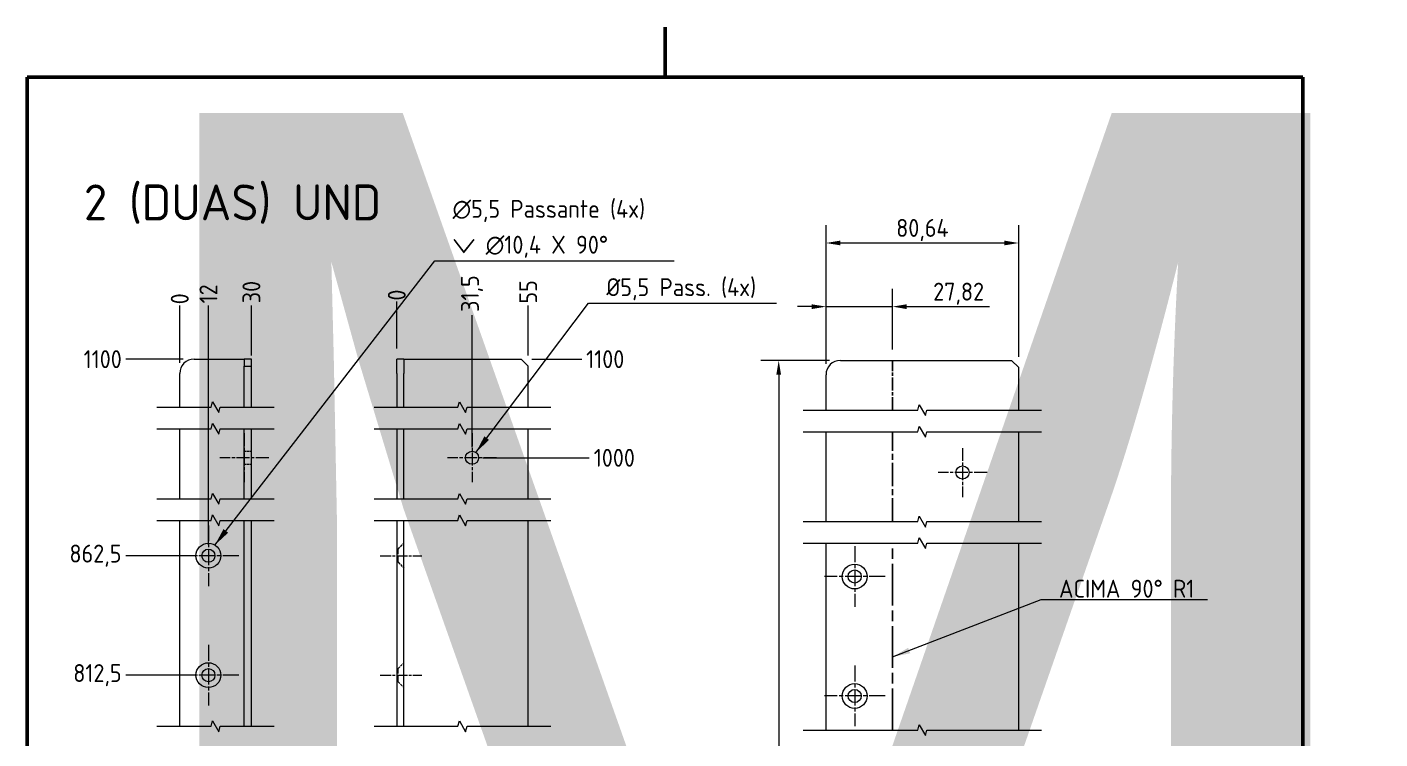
# Model space of a CAD drawing. Header units: millimetres. Extents: x 0 to 2286, y -63 to 1179.
# Drawn here: x 25 to 213.7, y 197.7 to 297 of the extents above; entities that cross this region are included whole.
import ezdxf
from ezdxf.enums import TextEntityAlignment as Align

# ---------------------------------------------------------------- set-up
doc = ezdxf.new("R2018")
doc.units = ezdxf.units.MM
doc.linetypes.add('CHAIN', pattern=[0.3543, 0.2362, -0.0295, 0.0591, -0.0295])
doc.linetypes.add('DASHED', pattern=[0.2068, 0.1655, -0.0413])
for name, color, linetype, lineweight, true_color in [('Borda A3_A4 (ABNT)', 7, 'Continuous', 50, 0x800000), ('Dimensão (ABNT)', 1, 'Continuous', 18, 0xff0000), ('Linha Corte (ABNT)', 1, 'Continuous', 18, 0xff0000), ('Símbolo (ABNT)', 1, 'Continuous', 18, 0xff0000)]:
    doc.layers.add(name, color=color, linetype=linetype, lineweight=lineweight, true_color=true_color)
for name, color, linetype, lineweight in [('Borda Título (ABNT)', 7, 'Continuous', 50), ('Hidden (ABNT)', 7, 'DASHED', 18), ('Linha de centro (ISO)', 7, 'CHAIN', 9), ('Linha de centro curva (ISO)', 7, 'CHAIN', 25), ('Marca de centro (ISO)', 7, 'Continuous', 9), ('Símbolo (ISO)', 7, 'Continuous', 18), ('Visible (ABNT)', 7, 'Continuous', 13)]:
    doc.layers.add(name, color=color, linetype=linetype, lineweight=lineweight)
doc.styles.add('RODAPÉ', font='GOST Common.ttf')
doc.styles.get("Standard").update_dxf_attribs({"font": ''})
doc.styles.add('Texto 2.50 (ABNT)', font='isocp_IV50.ttf')
doc.styles.get('Standard').set_extended_font_data('ISOCP_IV50', italic=True)
doc.dimstyles.new('Padrão (ABNT)', dxfattribs={"dimtxt": 2.5, "dimasz": 2, "dimexe": 2.5, "dimexo": 1.5, "dimgap": 0.25, "dimtad": 1, "dimtoh": 1, "dimtxsty": 'Texto 2.50 (ABNT)', "dimcen": 0.09, "dimdle": 7.5, "dimclrd": 256, "dimclre": 256, "dimclrt": 7, "dimazin": 2, "dimtfac": 0.5, "dimtmove": 0, "dimatfit": 3, "dimfxl": 0, "dimtolj": 1, "dimtzin": 0, "dimlwd": -1, "dimlwe": -1, "dimarcsym": 0})
doc.dimstyles.new('Padrão (ABNT)$7', dxfattribs={"dimtxt": 2.5, "dimasz": 2.5, "dimexe": 2.5, "dimexo": 1.5, "dimgap": 0.25, "dimtad": 1, "dimtoh": 1, "dimtxsty": 'Texto 2.50 (ABNT)', "dimcen": 0.09, "dimdle": 7.5, "dimclrd": 256, "dimclre": 256, "dimclrt": 7, "dimazin": 2, "dimtfac": 0.5, "dimtmove": 0, "dimatfit": 3, "dimfxl": 0, "dimtolj": 1, "dimtzin": 0, "dimlwd": -1, "dimlwe": -1, "dimarcsym": 0})

# ---------------------------------------------------------------- blocks, each defined once
blk = doc.blocks.new('Bordas A4 ABNT')
at = {"layer": 'Borda A3_A4 (ABNT)'}
for p, q in [((114, 297), (114, 290)), ((25, 290), (203, 290)), ((25, 7), (25, 290)), ((203, 290), (203, 7))]:
    blk.add_line(p, q, dxfattribs=at)
at = {"layer": 'Borda Título (ABNT)', "color": 7, "lineweight": 30, "flags": 104}
blk.add_attdef('NÚMERO_DA_PEÇA', text='', height=5, dxfattribs=at).set_placement((30, 285), align=Align.MIDDLE_LEFT)
blk = doc.blocks.new('*D11')
at = {"layer": 'Defpoints', "color": 0, "transparency": 16777216}
for p in [(38.8, 206.57), (50.3, 206.57), (46.3, -1.7)]:
    blk.add_point(p, dxfattribs=at)
at = {"layer": 'Dimensão (ABNT)', "transparency": 16777216}
blk.add_line((48.8, 206.57), (38.8, 206.57), dxfattribs=at)
at = {"layer": 'Dimensão (ABNT)', "color": 7, "transparency": 16777216, "insert": (34.82, 206.57), "char_height": 2.5, "attachment_point": 5, "style": 'Texto 2.50 (ABNT)'}
blk.add_mtext('\\A1;812,5', dxfattribs=at)
blk = doc.blocks.new('*D12')
at = {"layer": 'Defpoints', "color": 0, "transparency": 16777216}
for p in [(38.8, 223.24), (50.3, 223.24), (46.3, -1.7)]:
    blk.add_point(p, dxfattribs=at)
at = {"layer": 'Dimensão (ABNT)', "transparency": 16777216}
blk.add_line((48.8, 223.24), (38.8, 223.24), dxfattribs=at)
at = {"layer": 'Dimensão (ABNT)', "color": 7, "transparency": 16777216, "insert": (34.54, 223.24), "char_height": 2.5, "attachment_point": 5, "style": 'Texto 2.50 (ABNT)'}
blk.add_mtext('\\A1;862,5', dxfattribs=at)
blk = doc.blocks.new('*D13')
at = {"layer": 'Defpoints', "color": 0, "transparency": 16777216}
for p in [(38.8, 250.66), (48.3, 250.66), (46.3, -1.7)]:
    blk.add_point(p, dxfattribs=at)
at = {"layer": 'Dimensão (ABNT)', "transparency": 16777216}
blk.add_line((46.8, 250.66), (38.8, 250.66), dxfattribs=at)
at = {"layer": 'Dimensão (ABNT)', "color": 7, "transparency": 16777216, "insert": (35.55, 250.66), "char_height": 2.5, "attachment_point": 5, "style": 'Texto 2.50 (ABNT)'}
blk.add_mtext('\\A1;1100', dxfattribs=at)
blk = doc.blocks.new('*D15')
at = {"layer": 'Defpoints', "color": 0, "transparency": 16777216}
for p in [(46.3, 258.16), (46.3, 248.66), (46.3, -1.7)]:
    blk.add_point(p, dxfattribs=at)
at = {"layer": 'Dimensão (ABNT)', "transparency": 16777216}
blk.add_line((46.3, 250.16), (46.3, 258.16), dxfattribs=at)
at = {"layer": 'Dimensão (ABNT)', "color": 7, "transparency": 16777216, "insert": (46.3, 259.08), "char_height": 2.5, "attachment_point": 5, "rotation": 90, "style": 'Texto 2.50 (ABNT)'}
blk.add_mtext('\\A1;0', dxfattribs=at)
blk = doc.blocks.new('*D16')
at = {"layer": 'Defpoints', "color": 0, "transparency": 16777216}
for p in [(50.3, 258.16), (50.3, 223.24), (46.3, -1.7)]:
    blk.add_point(p, dxfattribs=at)
at = {"layer": 'Dimensão (ABNT)', "transparency": 16777216}
blk.add_line((50.3, 224.74), (50.3, 258.16), dxfattribs=at)
at = {"layer": 'Dimensão (ABNT)', "color": 7, "transparency": 16777216, "insert": (50.3, 259.77), "char_height": 2.5, "attachment_point": 5, "rotation": 90, "style": 'Texto 2.50 (ABNT)'}
blk.add_mtext('\\A1;12', dxfattribs=at)
blk = doc.blocks.new('*D17')
at = {"layer": 'Defpoints', "color": 0, "transparency": 16777216}
for p in [(56.3, 258.16), (56.3, 249.66), (46.3, -1.7)]:
    blk.add_point(p, dxfattribs=at)
at = {"layer": 'Dimensão (ABNT)', "transparency": 16777216}
blk.add_line((56.3, 251.16), (56.3, 258.16), dxfattribs=at)
at = {"layer": 'Dimensão (ABNT)', "color": 7, "transparency": 16777216, "insert": (56.3, 260.02), "char_height": 2.5, "attachment_point": 5, "rotation": 90, "style": 'Texto 2.50 (ABNT)'}
blk.add_mtext('\\A1;30', dxfattribs=at)
blk = doc.blocks.new('*D21')
at = {"layer": 'Defpoints', "color": 0, "transparency": 16777216}
for p in [(87.08, 236.9), (103.41, 236.9), (76.58, -1.7)]:
    blk.add_point(p, dxfattribs=at)
at = {"layer": 'Dimensão (ABNT)', "transparency": 16777216}
blk.add_line((88.58, 236.9), (103.41, 236.9), dxfattribs=at)
at = {"layer": 'Dimensão (ABNT)', "color": 7, "transparency": 16777216, "insert": (106.93, 236.9), "char_height": 2.5, "attachment_point": 5, "style": 'Texto 2.50 (ABNT)'}
blk.add_mtext('\\A1;1000', dxfattribs=at)
blk = doc.blocks.new('*D22')
at = {"layer": 'Defpoints', "color": 0, "transparency": 16777216}
for p in [(93.91, 250.66), (102.41, 250.66), (76.58, -1.7)]:
    blk.add_point(p, dxfattribs=at)
at = {"layer": 'Dimensão (ABNT)', "transparency": 16777216}
blk.add_line((95.41, 250.66), (102.41, 250.66), dxfattribs=at)
at = {"layer": 'Dimensão (ABNT)', "color": 7, "transparency": 16777216, "insert": (105.66, 250.66), "char_height": 2.5, "attachment_point": 5, "style": 'Texto 2.50 (ABNT)'}
blk.add_mtext('\\A1;1100', dxfattribs=at)
blk = doc.blocks.new('*D23')
at = {"layer": 'Defpoints', "color": 0, "transparency": 16777216}
for p in [(76.58, 258.69), (76.58, 250.66), (76.58, -1.7)]:
    blk.add_point(p, dxfattribs=at)
at = {"layer": 'Dimensão (ABNT)', "transparency": 16777216}
blk.add_line((76.58, 252.16), (76.58, 258.69), dxfattribs=at)
at = {"layer": 'Dimensão (ABNT)', "color": 7, "transparency": 16777216, "insert": (76.58, 259.6), "char_height": 2.5, "attachment_point": 5, "rotation": 90, "style": 'Texto 2.50 (ABNT)'}
blk.add_mtext('\\A1;0', dxfattribs=at)
blk = doc.blocks.new('*D24')
at = {"layer": 'Defpoints', "color": 0, "transparency": 16777216}
for p in [(94.91, 258.16), (94.91, 249.66), (76.58, -1.7)]:
    blk.add_point(p, dxfattribs=at)
at = {"layer": 'Dimensão (ABNT)', "transparency": 16777216}
blk.add_line((94.91, 251.16), (94.91, 258.16), dxfattribs=at)
at = {"layer": 'Dimensão (ABNT)', "color": 7, "transparency": 16777216, "insert": (94.91, 260.04), "char_height": 2.5, "attachment_point": 5, "rotation": 90, "style": 'Texto 2.50 (ABNT)'}
blk.add_mtext('\\A1;55', dxfattribs=at)
blk = doc.blocks.new('*D25')
at = {"layer": 'Defpoints', "color": 0, "transparency": 16777216}
for p in [(87.08, 256.79), (87.08, 236.9), (76.58, -1.7)]:
    blk.add_point(p, dxfattribs=at)
at = {"layer": 'Dimensão (ABNT)', "transparency": 16777216}
blk.add_line((87.08, 238.4), (87.08, 256.79), dxfattribs=at)
at = {"layer": 'Dimensão (ABNT)', "color": 7, "transparency": 16777216, "insert": (87.08, 259.81), "char_height": 2.5, "attachment_point": 5, "rotation": 90, "style": 'Texto 2.50 (ABNT)'}
blk.add_mtext('\\A1;31,5', dxfattribs=at)
blk = doc.blocks.new('*D26')
at = {"layer": 'Defpoints', "color": 0, "transparency": 16777216}
for p in [(163.34, 266.87), (163.34, 249.49), (136.46, 248.49)]:
    blk.add_point(p, dxfattribs=at)
at = {"layer": 'Dimensão (ABNT)', "transparency": 16777216}
for p, q in [((136.46, 249.99), (136.46, 269.37)), ((163.34, 250.99), (163.34, 269.37)), ((138.46, 266.87), (161.34, 266.87))]:
    blk.add_line(p, q, dxfattribs=at)
for points in [[(138.46, 267.2), (138.46, 266.54), (136.46, 266.87)], [(161.34, 267.2), (161.34, 266.54), (163.34, 266.87)]]:
    blk.add_solid(points, dxfattribs=at)
at = {"layer": 'Dimensão (ABNT)', "color": 7, "transparency": 16777216, "insert": (149.9, 268.68), "char_height": 2.5, "attachment_point": 5, "style": 'Texto 2.50 (ABNT)'}
blk.add_mtext('\\A1;80,64', dxfattribs=at)
blk = doc.blocks.new('*D27')
at = {"layer": 'Defpoints', "color": 0, "transparency": 16777216}
for p in [(138.46, 250.49), (129.86, 110.67), (138.46, 110.67)]:
    blk.add_point(p, dxfattribs=at)
at = {"layer": 'Dimensão (ABNT)', "transparency": 16777216}
for p, q in [((136.96, 250.49), (127.36, 250.49)), ((129.86, 248.49), (129.86, 112.67)), ((136.96, 110.67), (127.36, 110.67))]:
    blk.add_line(p, q, dxfattribs=at)
for points in [[(129.53, 248.49), (130.19, 248.49), (129.86, 250.49)], [(129.53, 112.67), (130.19, 112.67), (129.86, 110.67)]]:
    blk.add_solid(points, dxfattribs=at)
at = {"layer": 'Dimensão (ABNT)', "color": 7, "transparency": 16777216, "insert": (128.32, 192.76), "char_height": 2.5, "attachment_point": 5, "rotation": 90, "style": 'Texto 2.50 (ABNT)'}
blk.add_mtext('\\A1;1100', dxfattribs=at)
blk = doc.blocks.new('*D33')
at = {"layer": 'Defpoints', "color": 0, "transparency": 16777216}
for p in [(145.73, 257.99), (145.73, 250.49), (136.46, 248.49)]:
    blk.add_point(p, dxfattribs=at)
at = {"layer": 'Dimensão (ABNT)', "transparency": 16777216}
for p, q in [((136.46, 249.99), (136.46, 260.49)), ((145.73, 251.99), (145.73, 260.49)), ((134.46, 257.99), (132.46, 257.99)), ((136.46, 257.99), (145.73, 257.99)), ((147.73, 257.99), (159.26, 257.99))]:
    blk.add_line(p, q, dxfattribs=at)
for points in [[(134.46, 258.32), (134.46, 257.65), (136.46, 257.99)], [(147.73, 258.32), (147.73, 257.65), (145.73, 257.99)]]:
    blk.add_solid(points, dxfattribs=at)
at = {"layer": 'Dimensão (ABNT)', "color": 7, "transparency": 16777216, "insert": (154.96, 259.79), "char_height": 2.5, "attachment_point": 5, "style": 'Texto 2.50 (ABNT)'}
blk.add_mtext('\\A1;27,82', dxfattribs=at)

msp = doc.modelspace()

# ---------------------------------------------------------------- linework, layer by layer
at = {"layer": 'Hidden (ABNT)', "ltscale": 1.903676}
for p, q in [((55.3014, 237.8194), (56.3014, 237.8194)), ((55.3014, 235.9861), (56.3014, 235.9861))]:
    msp.add_line(p, q, dxfattribs=at)
at = {"layer": 'Hidden (ABNT)', "ltscale": 2.198649}
for p, q in [((76.7608, 224.1536), (77.5775, 224.9703)), ((76.7608, 222.3203), (77.5775, 221.5036)), ((76.7608, 207.487), (77.5775, 208.3036)), ((76.7608, 205.6536), (77.5775, 204.837))]:
    msp.add_line(p, q, dxfattribs=at)
at = {"layer": 'Hidden (ABNT)', "ltscale": 0.348926}
for p, q in [((76.5775, 224.1536), (76.7608, 224.1536)), ((76.5775, 222.3203), (76.7608, 222.3203)), ((76.5775, 207.487), (76.7608, 207.487)), ((76.5775, 205.6536), (76.7608, 205.6536))]:
    msp.add_line(p, q, dxfattribs=at)
at = {"layer": 'Hidden (ABNT)', "ltscale": 5.48238}
for p, q in [((76.7608, 222.3203), (76.7608, 224.1536)), ((76.7608, 205.6536), (76.7608, 207.487))]:
    msp.add_line(p, q, dxfattribs=at)
at = {"layer": 'Linha Corte (ABNT)', "flags": 128}
for points in [[(43.1264, 243.9541), (50.6674, 243.9541), (50.8684, 244.7041), (51.7344, 243.2042), (51.9353, 243.9541), (59.4764, 243.9541)], [(73.4025, 243.9541), (85.1102, 243.9541), (85.3112, 244.7041), (86.1772, 243.2042), (86.3782, 243.9541), (98.0858, 243.9541)], [(133.2846, 243.5264), (149.2663, 243.5264), (149.4673, 244.2764), (150.3333, 242.7764), (150.5343, 243.5264), (166.516, 243.5264)], [(43.1264, 240.9541), (50.6674, 240.9541), (50.8684, 241.7042), (51.7344, 240.2041), (51.9353, 240.9541), (59.4764, 240.9541)], [(73.4025, 240.9541), (85.1102, 240.9541), (85.3112, 241.7042), (86.1772, 240.2041), (86.3782, 240.9541), (98.0858, 240.9541)], [(133.2846, 240.5264), (149.2663, 240.5264), (149.4673, 241.2764), (150.3333, 239.7764), (150.5343, 240.5264), (166.516, 240.5264)], [(43.1264, 231.1685), (50.6674, 231.1685), (50.8684, 231.9185), (51.7344, 230.4185), (51.9353, 231.1685), (59.4764, 231.1685)], [(73.4025, 231.1685), (85.1102, 231.1685), (85.3112, 231.9185), (86.1772, 230.4185), (86.3782, 231.1685), (98.0858, 231.1685)], [(43.1264, 228.1685), (50.6674, 228.1685), (50.8684, 228.9185), (51.7344, 227.4185), (51.9353, 228.1685), (59.4764, 228.1685)], [(73.4025, 228.1685), (85.1102, 228.1685), (85.3112, 228.9185), (86.1772, 227.4185), (86.3782, 228.1685), (98.0858, 228.1685)], [(133.2846, 227.9871), (149.2663, 227.9871), (149.4673, 228.7371), (150.3333, 227.2371), (150.5343, 227.9871), (166.516, 227.9871)], [(133.2846, 224.9871), (149.2663, 224.9871), (149.4673, 225.737), (150.3333, 224.2371), (150.5343, 224.9871), (166.516, 224.9871)], [(43.1264, 199.428), (50.6674, 199.428), (50.8684, 200.178), (51.7344, 198.678), (51.9353, 199.428), (59.4764, 199.428)], [(73.4025, 199.428), (85.1102, 199.428), (85.3112, 200.178), (86.1772, 198.678), (86.3782, 199.428), (98.0858, 199.428)], [(133.2846, 198.9069), (149.2663, 198.9069), (149.4673, 199.6569), (150.3333, 198.1569), (150.5343, 198.9069), (166.516, 198.9069)]]:
    msp.add_lwpolyline(points, dxfattribs=at)
at = {"layer": 'Linha de centro (ISO)', "ltscale": 6.463423}
for p, q in [((74.2608, 223.237), (80.0775, 223.237)), ((74.2608, 206.5703), (80.0775, 206.5703))]:
    msp.add_line(p, q, dxfattribs=at)
at = {"layer": 'Linha de centro curva (ISO)', "ltscale": 7.733691}
msp.add_line((145.7336, 243.5264), (145.7336, 250.4863), dxfattribs=at)
at = {"layer": 'Linha de centro curva (ISO)', "ltscale": 13.93375}
msp.add_line((145.7336, 227.9871), (145.7336, 240.5264), dxfattribs=at)
at = {"layer": 'Linha de centro curva (ISO)', "ltscale": 24.536823}
msp.add_line((145.7336, 198.9069), (145.7336, 224.9871), dxfattribs=at)
at = {"layer": 'Marca de centro (ISO)', "linetype": 'CHAIN', "ltscale": 7.593151}
for p, q in [((55.3014, 240.3194), (55.3014, 233.4861)), ((87.0775, 240.3194), (87.0775, 233.4861)), ((155.5077, 238.2577), (155.5077, 231.4244)), ((58.718, 236.9027), (51.8847, 236.9027)), ((90.4942, 236.9027), (83.6608, 236.9027)), ((158.9243, 234.841), (152.091, 234.841))]:
    msp.add_line(p, q, dxfattribs=at)
at = {"layer": 'Marca de centro (ISO)', "linetype": 'CHAIN', "ltscale": 9.408123}
for p, q in [((50.3014, 227.4703), (50.3014, 219.0036)), ((54.5347, 223.237), (46.068, 223.237)), ((140.4596, 224.5614), (140.4596, 216.0947)), ((144.6929, 220.328), (136.2263, 220.328)), ((50.3014, 210.8036), (50.3014, 202.337)), ((140.4596, 207.8947), (140.4596, 199.428)), ((54.5347, 206.5703), (46.068, 206.5703)), ((144.6929, 203.6614), (136.2263, 203.6614))]:
    msp.add_line(p, q, dxfattribs=at)
at = {"layer": 'Visible (ABNT)'}
for p, q in [((48.3014, 250.6648), (54.968, 250.6648)), ((54.968, 250.6648), (55.3014, 250.6648)), ((55.3014, 250.6648), (55.3014, 249.6648)), ((56.3014, 250.6648), (55.3014, 250.6648)), ((55.3014, 249.6648), (56.3014, 249.6648)), ((55.3014, 243.9541), (55.3014, 249.6648)), ((56.3014, 249.6648), (56.3014, 250.6648)), ((56.3014, 243.9541), (56.3014, 249.6648)), ((77.5775, 250.6648), (76.5775, 250.6648)), ((76.5775, 248.6648), (76.5775, 250.6648)), ((77.5775, 250.6648), (77.9108, 250.6648)), ((77.5775, 250.6648), (77.5775, 248.6648)), ((77.9108, 250.6648), (93.9108, 250.6648)), ((93.9108, 250.6648), (94.9108, 249.6648)), ((94.9108, 243.9541), (94.9108, 249.6648)), ((138.4596, 250.4863), (162.341, 250.4863)), ((162.341, 250.4863), (163.341, 249.4863)), ((163.341, 243.5264), (163.341, 249.4863)), ((46.3014, 243.9541), (46.3014, 248.6648)), ((76.5775, 248.6648), (76.5775, 243.9541)), ((77.5775, 243.9541), (77.5775, 248.6648)), ((136.4596, 243.5264), (136.4596, 248.4863)), ((46.3014, 231.1685), (46.3014, 240.9541)), ((55.3014, 231.1685), (55.3014, 240.9541)), ((56.3014, 231.1685), (56.3014, 240.9541)), ((76.5775, 240.9541), (76.5775, 231.1685)), ((77.5775, 231.1685), (77.5775, 240.9541)), ((94.9108, 231.1685), (94.9108, 240.9541)), ((136.4596, 227.9871), (136.4596, 240.5264)), ((163.341, 227.9871), (163.341, 240.5264)), ((46.3014, 199.428), (46.3014, 228.1685)), ((55.3014, 199.428), (55.3014, 228.1685)), ((56.3014, 199.428), (56.3014, 228.1685)), ((76.5775, 228.1685), (76.5775, 199.428)), ((77.5775, 199.428), (77.5775, 228.1685)), ((94.9108, 199.428), (94.9108, 228.1685)), ((136.4596, 198.9069), (136.4596, 224.9871)), ((163.341, 198.9069), (163.341, 224.9871))]:
    msp.add_line(p, q, dxfattribs=at)
for centre, radius in [((87.0775, 236.9027), 0.9167), ((155.5077, 234.841), 0.9167), ((50.3014, 223.237), 1.7333), ((50.3014, 223.237), 0.9167), ((140.4596, 220.328), 1.7333), ((140.4596, 220.328), 0.9167), ((50.3014, 206.5703), 1.7333), ((50.3014, 206.5703), 0.9167), ((140.4596, 203.6614), 1.7333), ((140.4596, 203.6614), 0.9167)]:
    msp.add_circle(centre, radius, dxfattribs=at)
for centre in [(48.3014, 248.6648), (138.4596, 248.4863)]:
    msp.add_arc(centre, 2, 90, 180, dxfattribs=at)

# ---------------------------------------------------------------- block references
ref = msp.add_blockref('Bordas A4 ABNT', (0, 0))
lines = msp.add_mtext('MD03-011-0808-0011', dxfattribs={"layer": 'Borda Título (ABNT)', "color": 7, "insert": (30, 285), "char_height": 173.306316, "attachment_point": 1})
ref.add_attrib('NÚMERO_DA_PEÇA', '', (30, 285), dxfattribs={"flags": 104}).embed_mtext(lines)

# ---------------------------------------------------------------- texts
at = {"layer": 'Símbolo (ABNT)', "color": 7, "char_height": 2.5, "attachment_point": 7, "style": 'Texto 2.50 (ABNT)'}
for s, insert, width, line_spacing_factor in [('\\fAIGDT|b0|i0;{\\H2.5000;n}\\fISOCP_IV50|b0|i0;{\\H2.5000;5,5 Passante (4x)\\P}\\fAIGDT|b0|i0;{\\H2.5000;w}\\fISOCP_IV50|b0|i0;{\\H2.5000; }\\fAIGDT|b0|i0;{\\H2.5000;n}\\fISOCP_IV50|b0|i0;{\\H2.5000;10,4 X 90°}', (84.3651, 264.7982), 32.374885, 1.2), ('\\fISOCP_IV50|b0|i0;Ø5,5 Pass. (4x)', (105.8171, 258.8758), 25.016595, 0.5)]:
    msp.add_mtext(s, dxfattribs=dict(at, insert=insert, width=width, line_spacing_factor=line_spacing_factor))
at = {"layer": 'Símbolo (ABNT)', "color": 7, "insert": (168.9624, 217.3793), "char_height": 2.5, "attachment_point": 7, "style": 'Texto 2.50 (ABNT)'}
msp.add_mtext('ACIMA 90° R1', dxfattribs=at)
at = {"layer": 'Símbolo (ISO)', "color": 1, "true_color": 0xff0000, "insert": (32.9269, 272.2887), "char_height": 5, "width": 39.433806, "attachment_point": 4, "style": 'RODAPÉ'}
msp.add_mtext('\\fGOST Common|b0|i0;{\\H5.0000;2 (DUAS) UND}', dxfattribs=at)

# ---------------------------------------------------------------- dimensions: what is measured, and where the dimension line sits
at = {"layer": 'Dimensão (ABNT)'}
for base, p2, override, picture, middle in [((163.341, 266.8707), (163.341, 249.4863), {"dimgap": 0.25, "dimtoh": 0, "dimdec": 2, "dimlfac": 3, "dimtol": 0, "dimlim": 0, "dimtp": 0, "dimtm": 0, "dimtdec": 2, "dimtofl": 0, "dimatfit": 1}, '*D26', (149.9003, 266.8707)), ((145.7336, 257.9863), (145.7336, 250.4863), {"dimgap": 0.25, "dimtoh": 0, "dimdec": 2, "dimlfac": 3, "dimtol": 0, "dimlim": 0, "dimtp": 0, "dimtm": 0, "dimtdec": 2, "dimtofl": 1, "dimatfit": 1}, '*D33', (154.9591, 257.9863))]:
    dim = msp.add_linear_dim(base=base, p1=(136.4596, 248.4863), p2=p2, dimstyle='Padrão (ABNT)', override=override, dxfattribs=at)
    dim.commit()
    dim.dimension.update_dxf_attribs({"geometry": picture, "text_midpoint": middle, "dimtype": 160})
for feature_location, offset, dtype, origin, text, picture, middle in [((87.0775, 236.9027), (0, 19.8916), 1, (76.5775, -1.6978), '31,5', '*D25', (87.0775, 259.8108)), ((56.3014, 249.6648), (0, 8.5), 1, (46.3014, -1.6978), '30', '*D17', (56.3014, 260.0219)), ((50.3014, 223.237), (0, 34.9278), 1, (46.3014, -1.6978), '12', '*D16', (50.3014, 259.7675)), ((76.5775, 250.6648), (0, 8.0227), 1, (76.5775, -1.6978), '0', '*D23', (76.5775, 259.6037)), ((94.9108, 249.6648), (0, 8.5), 1, (76.5775, -1.6978), '55', '*D24', (94.9108, 260.0358)), ((46.3014, 248.6648), (0, 9.5), 1, (46.3014, -1.6978), '0', '*D15', (46.3014, 259.0809)), ((48.3014, 250.6648), (-9.5, 0), 0, (46.3014, -1.6978), '1100', '*D13', (35.5527, 250.6648)), ((93.9108, 250.6648), (8.5, 0), 0, (76.5775, -1.6978), '1100', '*D22', (105.6596, 250.6648)), ((87.0775, 236.9027), (16.3333, 0), 0, (76.5775, -1.6978), '1000', '*D21', (106.9325, 236.9027)), ((50.3014, 223.237), (-11.5, 0), 0, (46.3014, -1.6978), '862,5', '*D12', (34.5432, 223.237)), ((50.3014, 206.5703), (-11.5, 0), 0, (46.3014, -1.6978), '812,5', '*D11', (34.8162, 206.5703))]:
    dim = msp.add_ordinate_dim(feature_location=feature_location, offset=offset, dtype=dtype, origin=origin, text=text, dimstyle='Padrão (ABNT)', override={"dimgap": 0.25, "dimtad": 0, "dimdec": 2, "dimlfac": 3, "dimtol": 0, "dimlim": 0, "dimtp": 0, "dimtm": 0, "dimtdec": 2}, dxfattribs=at)
    dim.commit()
    dim.dimension.update_dxf_attribs({"geometry": picture, "text_midpoint": middle})
dim = msp.add_linear_dim(base=(129.8598, 110.6702), p1=(138.4596, 250.4863), p2=(138.4596, 110.6702), angle=270, text='1100', dimstyle='Padrão (ABNT)', override={"dimgap": 0.25, "dimtoh": 0, "dimdec": 2, "dimlfac": 7.867481, "dimtol": 0, "dimlim": 0, "dimtp": 0, "dimtm": 0, "dimtdec": 2, "dimtofl": 0, "dimatfit": 1}, dxfattribs=at)
dim.commit()
dim.dimension.update_dxf_attribs({"geometry": '*D27', "text_midpoint": (129.8598, 192.763), "dimtype": 160})

# ---------------------------------------------------------------- leaders
at = {"layer": 'Símbolo (ABNT)', "annotation_type": 0, "has_hookline": 1, "hookline_direction": 0}
for points, text_width in [([(51.2023, 224.7177), (81.8651, 264.3816), (84.3651, 264.3816)], 30.9258), ([(87.6166, 237.6441), (103.3171, 258.4591), (105.8171, 258.4591)], 23.7398), ([(145.7336, 209.105), (166.4624, 217.1293), (168.9624, 217.1293)], 20.7291)]:
    msp.add_leader(points, dimstyle='Padrão (ABNT)$7', override={"dimgap": 0, "dimtad": 1}, dxfattribs=dict(at, text_width=text_width))

doc.saveas('drawing.dxf')
